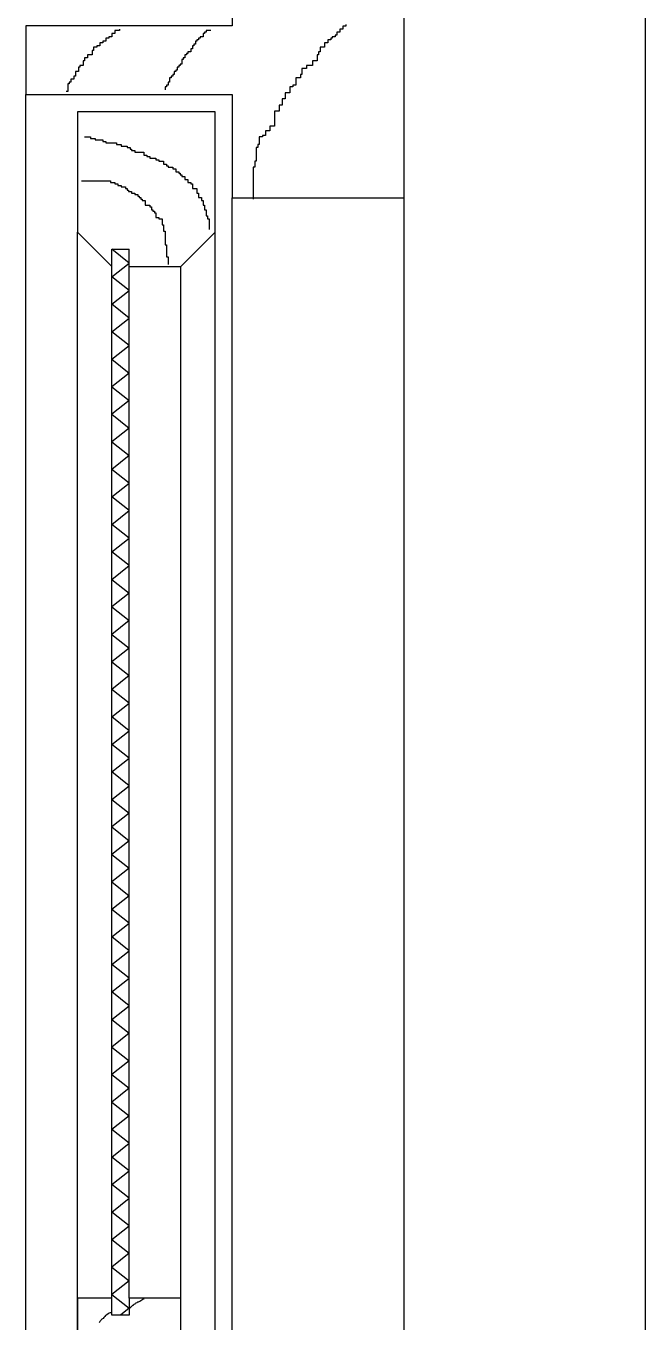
# Model space of a CAD drawing. Header units: metres. Extents: x 237 to 5358, y 156 to 7022.
# Drawn here: x 4099 to 4459, y 4003 to 4757 of the extents above; entities that cross this region are included whole.
import ezdxf

# ---------------------------------------------------------------- set-up
doc = ezdxf.new("R2010")
doc.units = ezdxf.units.M
for name, color, linetype in [('3', 3, 'Continuous'), ('4', 4, 'Continuous'), ('7', 7, 'Continuous'), ('BH', 3, 'Continuous')]:
    doc.layers.add(name, color=color, linetype=linetype)

# ---------------------------------------------------------------- blocks, each defined once
blk = doc.blocks.new('BH2')
at = {"layer": 'BH'}
blk.add_lwpolyline([(0, 32), (5, 28), (0, 24), (5, 20), (0, 16), (5, 12), (0, 8), (5, 4), (0, 0)], dxfattribs=at)

msp = doc.modelspace()

# ---------------------------------------------------------------- linework, layer by layer
at = {"layer": '3'}
msp.add_line((4189.08, 1466.88), (4189.08, 4616.87), dxfattribs=at)
at = {"layer": '4'}
for p, q in [((4099.08, 1366.88), (4099.08, 4716.87)), ((4319.08, 1216.88), (4319.08, 4656.87)), ((4129.08, 1446.88), (4129.08, 4636.87)), ((4209.08, 1446.88), (4209.08, 4636.87))]:
    msp.add_line(p, q, dxfattribs=at)
for points in [[(4459.08, 6056.88), (4459.08, 2941.04), (4459.08, 1416.88)], [(4159.08, 4616.87), (4189.08, 4616.87), (4209.08, 4636.87), (4209.08, 4706.87), (4129.08, 4706.87), (4129.08, 4636.87), (4149.08, 4616.87)]]:
    msp.add_lwpolyline(points, dxfattribs=at)
for points in [[(4219.08, 4716.87), (4219.08, 4656.87), (4319.08, 4656.87), (4319.08, 4816.87), (4219.08, 4816.87), (4219.08, 4756.87), (4099.08, 4756.87), (4099.08, 4716.87)], [(4189.08, 4016.87), (4159.08, 4016.87), (4159.08, 4006.87), (4149.08, 4006.87), (4149.08, 4016.87), (4129.08, 4016.87), (4129.08, 3976.87), (4149.08, 3976.87), (4149.08, 3986.87), (4159.08, 3986.87), (4159.08, 3976.87), (4189.08, 3976.87)]]:
    msp.add_lwpolyline(points, close=True, dxfattribs=at)
at = {"layer": '7'}
for p, q in [((4219.08, 1426.88), (4219.08, 4656.87)), ((4149.08, 4016.87), (4149.08, 4626.87)), ((4149.08, 4626.87), (4159.08, 4626.87)), ((4149.08, 4626.87), (4159.08, 4626.87)), ((4159.08, 4016.87), (4159.08, 4626.87))]:
    msp.add_line(p, q, dxfattribs=at)
at = {"layer": 'BH'}
for p, q in [((4285.15, 4757.6), (4285.15, 4756.71)), ((4149.06, 4750.53), (4147.29, 4750.53)), ((4147.29, 4750.53), (4147.29, 4749.65)), ((4150.82, 4752.3), (4149.06, 4752.3)), ((4149.06, 4752.3), (4149.06, 4750.53)), ((4153.47, 4754.06), (4150.82, 4754.06)), ((4150.82, 4754.06), (4150.82, 4752.3)), ((4153.47, 4754.95), (4153.47, 4754.06)), ((4202.08, 4750.53), (4200.31, 4750.53)), ((4200.31, 4750.53), (4200.31, 4749.65)), ((4202.96, 4752.3), (4202.08, 4752.3)), ((4202.08, 4752.3), (4202.08, 4750.53)), ((4203.85, 4753.18), (4202.96, 4753.18)), ((4202.96, 4753.18), (4202.96, 4752.3)), ((4206.5, 4754.06), (4203.85, 4754.06)), ((4203.85, 4754.06), (4203.85, 4753.18)), ((4278.96, 4750.53), (4277.19, 4750.53)), ((4277.19, 4750.53), (4277.19, 4749.65)), ((4279.84, 4751.41), (4278.96, 4751.41)), ((4278.96, 4751.41), (4278.96, 4750.53)), ((4281.61, 4753.18), (4279.84, 4753.18)), ((4279.84, 4753.18), (4279.84, 4751.41)), ((4283.38, 4754.95), (4281.61, 4754.95)), ((4281.61, 4754.95), (4281.61, 4753.18)), ((4285.15, 4756.71), (4283.38, 4756.71)), ((4283.38, 4756.71), (4283.38, 4754.95)), ((4138.45, 4742.58), (4137.57, 4742.58)), ((4137.57, 4742.58), (4137.57, 4739.93)), ((4140.22, 4744.35), (4138.45, 4744.35)), ((4138.45, 4744.35), (4138.45, 4742.58)), ((4141.99, 4745.23), (4140.22, 4745.23)), ((4140.22, 4745.23), (4140.22, 4744.35)), ((4143.75, 4747), (4141.99, 4747)), ((4141.99, 4747), (4141.99, 4745.23)), ((4145.52, 4747.88), (4143.75, 4747.88)), ((4143.75, 4747.88), (4143.75, 4747)), ((4147.29, 4749.65), (4145.52, 4749.65)), ((4145.52, 4749.65), (4145.52, 4747.88)), ((4195.89, 4743.47), (4195.01, 4743.47)), ((4195.01, 4743.47), (4195.01, 4741.7)), ((4196.78, 4745.23), (4195.89, 4745.23)), ((4195.89, 4745.23), (4195.89, 4743.47)), ((4197.66, 4746.11), (4196.78, 4746.11)), ((4196.78, 4746.11), (4196.78, 4745.23)), ((4198.54, 4747.88), (4197.66, 4747.88)), ((4197.66, 4747.88), (4197.66, 4746.11)), ((4199.43, 4748.76), (4198.54, 4748.76)), ((4198.54, 4748.76), (4198.54, 4747.88)), ((4199.43, 4749.65), (4199.43, 4748.76)), ((4200.31, 4749.65), (4199.43, 4749.65)), ((4272.77, 4744.35), (4270.12, 4744.35)), ((4270.12, 4744.35), (4270.12, 4741.7)), ((4274.54, 4747), (4272.77, 4747)), ((4272.77, 4747), (4272.77, 4744.35)), ((4276.31, 4748.76), (4274.54, 4748.76)), ((4274.54, 4748.76), (4274.54, 4747)), ((4277.19, 4749.65), (4276.31, 4749.65)), ((4276.31, 4749.65), (4276.31, 4748.76)), ((4133.15, 4736.4), (4132.27, 4736.4)), ((4132.27, 4736.4), (4132.27, 4733.75)), ((4134.92, 4738.17), (4133.15, 4738.17)), ((4133.15, 4738.17), (4133.15, 4736.4)), ((4137.57, 4739.93), (4134.92, 4739.93)), ((4134.92, 4739.93), (4134.92, 4738.17)), ((4189.71, 4734.63), (4188.82, 4734.63)), ((4188.82, 4734.63), (4188.82, 4733.75)), ((4190.59, 4737.28), (4189.71, 4737.28)), ((4189.71, 4737.28), (4189.71, 4734.63)), ((4191.47, 4738.17), (4190.59, 4738.17)), ((4190.59, 4738.17), (4190.59, 4737.28)), ((4192.36, 4739.93), (4191.47, 4739.93)), ((4191.47, 4739.93), (4191.47, 4738.17)), ((4193.24, 4740.82), (4192.36, 4740.82)), ((4192.36, 4740.82), (4192.36, 4739.93)), ((4195.01, 4741.7), (4193.24, 4741.7)), ((4193.24, 4741.7), (4193.24, 4740.82)), ((4268.36, 4736.4), (4265.7, 4736.4)), ((4265.7, 4736.4), (4265.7, 4733.75)), ((4269.24, 4739.93), (4268.36, 4739.93)), ((4268.36, 4739.93), (4268.36, 4736.4)), ((4270.12, 4741.7), (4269.24, 4741.7)), ((4269.24, 4741.7), (4269.24, 4739.93)), ((4127.85, 4727.57), (4126.96, 4727.57)), ((4126.96, 4727.57), (4126.96, 4725.8)), ((4129.61, 4730.22), (4127.85, 4730.22)), ((4127.85, 4730.22), (4127.85, 4727.57)), ((4130.5, 4732.87), (4129.61, 4732.87)), ((4129.61, 4732.87), (4129.61, 4730.22)), ((4132.27, 4733.75), (4130.5, 4733.75)), ((4130.5, 4733.75), (4130.5, 4732.87)), ((4184.4, 4727.57), (4183.52, 4727.57)), ((4183.52, 4727.57), (4183.52, 4726.69)), ((4185.29, 4728.45), (4184.4, 4728.45)), ((4184.4, 4728.45), (4184.4, 4727.57)), ((4186.17, 4730.22), (4185.29, 4730.22)), ((4185.29, 4730.22), (4185.29, 4728.45)), ((4187.06, 4731.1), (4186.17, 4731.1)), ((4186.17, 4731.1), (4186.17, 4730.22)), ((4187.94, 4732.87), (4187.06, 4732.87)), ((4187.06, 4732.87), (4187.06, 4731.1)), ((4188.82, 4733.75), (4187.94, 4733.75)), ((4187.94, 4733.75), (4187.94, 4732.87)), ((4259.52, 4728.45), (4258.64, 4728.45)), ((4258.64, 4728.45), (4258.64, 4726.69)), ((4262.17, 4731.98), (4259.52, 4731.98)), ((4259.52, 4731.98), (4259.52, 4728.45)), ((4265.7, 4733.75), (4262.17, 4733.75)), ((4262.17, 4733.75), (4262.17, 4731.98)), ((4124.31, 4723.15), (4123.43, 4723.15)), ((4123.43, 4723.15), (4123.43, 4718.74)), ((4125.2, 4724.04), (4124.31, 4724.04)), ((4124.31, 4724.04), (4124.31, 4723.15)), ((4126.96, 4725.8), (4125.2, 4725.8)), ((4125.2, 4725.8), (4125.2, 4724.04)), ((4180.87, 4721.39), (4179.99, 4721.39)), ((4179.99, 4721.39), (4179.99, 4719.62)), ((4181.75, 4722.27), (4180.87, 4722.27)), ((4180.87, 4722.27), (4180.87, 4721.39)), ((4182.64, 4724.04), (4181.75, 4724.04)), ((4181.75, 4724.04), (4181.75, 4722.27)), ((4183.52, 4726.69), (4182.64, 4726.69)), ((4182.64, 4726.69), (4182.64, 4724.04)), ((4254.22, 4721.39), (4252.45, 4721.39)), ((4252.45, 4721.39), (4252.45, 4717.85)), ((4255.98, 4722.27), (4254.22, 4722.27)), ((4254.22, 4722.27), (4254.22, 4721.39)), ((4258.64, 4726.69), (4255.98, 4726.69)), ((4255.98, 4726.69), (4255.98, 4722.27)), ((4123.43, 4718.74), (4122.54, 4718.74)), ((4249.8, 4714.32), (4248.03, 4714.32)), ((4248.03, 4714.32), (4248.03, 4710.79)), ((4252.45, 4717.85), (4249.8, 4717.85)), ((4249.8, 4717.85), (4249.8, 4714.32)), ((4246.26, 4707.26), (4243.61, 4707.26)), ((4243.61, 4707.26), (4243.61, 4698.42)), ((4248.03, 4710.79), (4246.26, 4710.79)), ((4246.26, 4710.79), (4246.26, 4707.26)), ((4243.61, 4698.42), (4240.96, 4698.42)), ((4240.96, 4698.42), (4240.96, 4695.77)), ((4133.15, 4692.24), (4136.68, 4692.24)), ((4136.68, 4692.24), (4136.68, 4691.36)), ((4136.68, 4691.36), (4139.34, 4691.36)), ((4139.34, 4691.36), (4139.34, 4690.48)), ((4139.34, 4690.48), (4143.75, 4690.48)), ((4143.75, 4690.48), (4143.75, 4689.59)), ((4143.75, 4689.59), (4145.52, 4689.59)), ((4145.52, 4689.59), (4145.52, 4688.71)), ((4236.54, 4692.24), (4234.78, 4692.24)), ((4234.78, 4692.24), (4234.78, 4687.83)), ((4238.31, 4693.12), (4236.54, 4693.12)), ((4236.54, 4693.12), (4236.54, 4692.24)), ((4240.96, 4695.77), (4238.31, 4695.77)), ((4238.31, 4695.77), (4238.31, 4693.12)), ((4145.52, 4688.71), (4151.71, 4688.71)), ((4151.71, 4688.71), (4151.71, 4687.83)), ((4151.71, 4687.83), (4154.36, 4687.83)), ((4154.36, 4687.83), (4154.36, 4686.94)), ((4154.36, 4686.94), (4157.89, 4686.94)), ((4157.89, 4686.94), (4157.89, 4686.06)), ((4157.89, 4686.06), (4159.66, 4686.06)), ((4159.66, 4686.06), (4159.66, 4685.18)), ((4159.66, 4685.18), (4160.54, 4685.18)), ((4160.54, 4685.18), (4160.54, 4684.29)), ((4160.54, 4684.29), (4162.31, 4684.29)), ((4162.31, 4684.29), (4162.31, 4683.41)), ((4162.31, 4683.41), (4167.61, 4683.41)), ((4167.61, 4683.41), (4167.61, 4681.64)), ((4233.89, 4686.06), (4233.01, 4686.06)), ((4233.01, 4686.06), (4233.01, 4678.11)), ((4234.78, 4687.83), (4233.89, 4687.83)), ((4233.89, 4687.83), (4233.89, 4686.06)), ((4167.61, 4681.64), (4169.38, 4681.64)), ((4169.38, 4681.64), (4169.38, 4680.76)), ((4169.38, 4680.76), (4171.15, 4680.76)), ((4171.15, 4680.76), (4171.15, 4679.88)), ((4171.15, 4679.88), (4174.68, 4679.88)), ((4174.68, 4679.88), (4174.68, 4678.99)), ((4174.68, 4678.99), (4176.45, 4678.99)), ((4176.45, 4678.99), (4176.45, 4678.11)), ((4176.45, 4678.11), (4179.1, 4678.11)), ((4179.1, 4678.11), (4179.1, 4676.34)), ((4179.1, 4676.34), (4180.87, 4676.34)), ((4180.87, 4676.34), (4180.87, 4675.46)), ((4180.87, 4675.46), (4181.75, 4675.46)), ((4181.75, 4675.46), (4181.75, 4674.58)), ((4181.75, 4674.58), (4184.4, 4674.58)), ((4184.4, 4674.58), (4184.4, 4673.7)), ((4232.12, 4674.58), (4231.24, 4674.58)), ((4231.24, 4674.58), (4231.24, 4656.03)), ((4233.01, 4678.11), (4232.12, 4678.11)), ((4232.12, 4678.11), (4232.12, 4674.58)), ((4184.4, 4673.7), (4186.17, 4673.7)), ((4186.17, 4673.7), (4186.17, 4671.93)), ((4186.17, 4671.93), (4187.94, 4671.93)), ((4187.94, 4671.93), (4187.94, 4671.05)), ((4187.94, 4671.05), (4188.82, 4671.05)), ((4188.82, 4671.05), (4188.82, 4670.16)), ((4188.82, 4670.16), (4189.71, 4670.16)), ((4189.71, 4670.16), (4189.71, 4669.28)), ((4189.71, 4669.28), (4191.47, 4669.28)), ((4191.47, 4669.28), (4191.47, 4667.51)), ((4191.47, 4667.51), (4193.24, 4667.51)), ((4193.24, 4667.51), (4193.24, 4665.75)), ((4131.38, 4666.63), (4148.17, 4666.63)), ((4148.17, 4666.63), (4148.17, 4665.75)), ((4148.17, 4665.75), (4150.82, 4665.75)), ((4150.82, 4665.75), (4150.82, 4664.86)), ((4150.82, 4664.86), (4152.59, 4664.86)), ((4152.59, 4664.86), (4152.59, 4663.98)), ((4152.59, 4663.98), (4154.36, 4663.98)), ((4154.36, 4663.98), (4154.36, 4663.1)), ((4154.36, 4663.1), (4157.01, 4663.1)), ((4157.01, 4663.1), (4157.01, 4662.21)), ((4157.01, 4662.21), (4157.89, 4662.21)), ((4157.89, 4662.21), (4157.89, 4661.33)), ((4157.89, 4661.33), (4158.78, 4661.33)), ((4158.78, 4661.33), (4158.78, 4660.45)), ((4158.78, 4660.45), (4160.54, 4660.45)), ((4160.54, 4660.45), (4160.54, 4659.56)), ((4160.54, 4659.56), (4162.31, 4659.56)), ((4162.31, 4659.56), (4162.31, 4658.68)), ((4193.24, 4665.75), (4195.01, 4665.75)), ((4195.01, 4665.75), (4195.01, 4664.86)), ((4195.01, 4664.86), (4195.89, 4664.86)), ((4195.89, 4664.86), (4195.89, 4662.21)), ((4195.89, 4662.21), (4198.54, 4662.21)), ((4198.54, 4662.21), (4198.54, 4659.56)), ((4198.54, 4659.56), (4199.43, 4659.56)), ((4199.43, 4659.56), (4199.43, 4656.92)), ((4162.31, 4658.68), (4164.08, 4658.68)), ((4164.08, 4658.68), (4164.08, 4657.8)), ((4164.08, 4657.8), (4164.96, 4657.8)), ((4164.96, 4657.8), (4164.96, 4656.92)), ((4164.96, 4656.92), (4165.85, 4656.92)), ((4165.85, 4656.92), (4165.85, 4656.03)), ((4165.85, 4656.03), (4166.73, 4656.03)), ((4166.73, 4656.03), (4166.73, 4655.15)), ((4166.73, 4655.15), (4168.5, 4655.15)), ((4168.5, 4655.15), (4168.5, 4652.5)), ((4168.5, 4652.5), (4171.15, 4652.5)), ((4171.15, 4652.5), (4171.15, 4651.62)), ((4199.43, 4656.92), (4201.19, 4656.92)), ((4201.19, 4656.92), (4201.19, 4655.15)), ((4201.19, 4655.15), (4202.08, 4655.15)), ((4202.08, 4655.15), (4202.08, 4652.5)), ((4202.08, 4652.5), (4202.96, 4652.5)), ((4202.96, 4652.5), (4202.96, 4649.85)), ((4171.15, 4651.62), (4172.03, 4651.62)), ((4172.03, 4651.62), (4172.03, 4649.85)), ((4172.03, 4649.85), (4172.92, 4649.85)), ((4172.92, 4649.85), (4172.92, 4648.97)), ((4172.92, 4648.97), (4173.8, 4648.97)), ((4173.8, 4648.97), (4173.8, 4648.08)), ((4173.8, 4648.08), (4174.68, 4648.08)), ((4174.68, 4648.08), (4174.68, 4645.43)), ((4174.68, 4645.43), (4176.45, 4645.43)), ((4176.45, 4645.43), (4176.45, 4644.55)), ((4176.45, 4644.55), (4178.22, 4644.55)), ((4178.22, 4644.55), (4178.22, 4641.02)), ((4202.96, 4649.85), (4203.85, 4649.85)), ((4203.85, 4649.85), (4203.85, 4646.32)), ((4203.85, 4646.32), (4204.73, 4646.32)), ((4204.73, 4646.32), (4204.73, 4644.55)), ((4204.73, 4644.55), (4205.61, 4644.55)), ((4205.61, 4644.55), (4205.61, 4638.37)), ((4178.22, 4641.02), (4179.1, 4641.02)), ((4179.1, 4641.02), (4179.1, 4637.49)), ((4179.1, 4637.49), (4179.99, 4637.49)), ((4179.99, 4637.49), (4179.99, 4629.54)), ((4179.99, 4629.54), (4180.87, 4629.54)), ((4180.87, 4629.54), (4180.87, 4622.47)), ((4180.87, 4622.47), (4181.75, 4622.47)), ((4181.75, 4622.47), (4181.75, 4618.06)), ((4159.34, 4010.89), (4159.34, 4010.69)), ((4159.54, 4010.89), (4159.34, 4010.89)), ((4159.54, 4011.28), (4159.54, 4010.89)), ((4159.93, 4011.28), (4159.54, 4011.28)), ((4160.33, 4011.68), (4159.93, 4011.28)), ((4160.72, 4012.07), (4160.33, 4011.68)), ((4161.12, 4012.47), (4160.72, 4012.07)), ((4161.51, 4012.47), (4161.12, 4012.47)), ((4161.91, 4013.06), (4161.51, 4012.67)), ((4161.51, 4012.67), (4161.51, 4012.47)), ((4162.31, 4013.26), (4161.91, 4013.06)), ((4162.5, 4013.66), (4162.31, 4013.26)), ((4162.9, 4013.85), (4162.5, 4013.66)), ((4163.49, 4014.05), (4162.9, 4013.85)), ((4163.89, 4014.45), (4163.49, 4014.05)), ((4164.28, 4014.45), (4163.89, 4014.45)), ((4164.68, 4014.65), (4164.28, 4014.45)), ((4165.27, 4014.84), (4164.68, 4014.65)), ((4165.87, 4015.24), (4165.27, 4014.84)), ((4166.46, 4015.63), (4165.87, 4015.24)), ((4167.06, 4016.23), (4166.46, 4015.63)), ((4167.85, 4016.23), (4167.06, 4016.23)), ((4142.52, 4003.57), (4142.12, 4003.17)), ((4142.71, 4003.77), (4142.52, 4003.57)), ((4142.91, 4004.16), (4142.71, 4003.77)), ((4143.31, 4004.56), (4142.91, 4004.16)), ((4143.9, 4004.95), (4143.31, 4004.56)), ((4144.3, 4005.55), (4143.9, 4004.95)), ((4144.89, 4006.14), (4144.3, 4005.55)), ((4145.29, 4006.73), (4144.89, 4006.14)), ((4146.08, 4007.13), (4145.29, 4006.73)), ((4146.87, 4007.72), (4146.08, 4007.13)), ((4147.46, 4008.12), (4146.87, 4007.72)), ((4148.06, 4008.32), (4147.46, 4008.12)), ((4148.65, 4008.32), (4148.06, 4008.32)), ((4142.12, 4003.17), (4141.73, 4002.38))]:
    msp.add_line(p, q, dxfattribs=at)
for points in [[(4149.08, 4050.87), (4159.08, 4042.87), (4149.08, 4034.87), (4159.08, 4026.87), (4149.08, 4018.87), (4159.08, 4010.87), (4154.08, 4006.87)], [(4149.08, 4006.87), (4149.08, 4006.87)]]:
    msp.add_lwpolyline(points, dxfattribs=at)

# ---------------------------------------------------------------- block references
at = {"layer": '3', "yscale": 2, "zscale": 2}
for p, xscale, rotation in [((4149.08, 4626.87), -2, 180), ((4149.08, 4498.87), -2, 180), ((4149.08, 4370.87), 2, 360), ((4149.08, 4370.87), -2, 180), ((4149.08, 4242.87), 2, 360), ((4149.08, 4242.87), -2, 180), ((4149.08, 4114.87), 2, 360), ((4149.08, 4114.87), -2, 180)]:
    msp.add_blockref('BH2', p, dxfattribs=dict(at, xscale=xscale, rotation=rotation))
at = {"layer": '3', "xscale": 2, "yscale": 2, "zscale": 2}
msp.add_blockref('BH2', (4149.08, 4498.87), dxfattribs=at)

doc.saveas('drawing.dxf')
